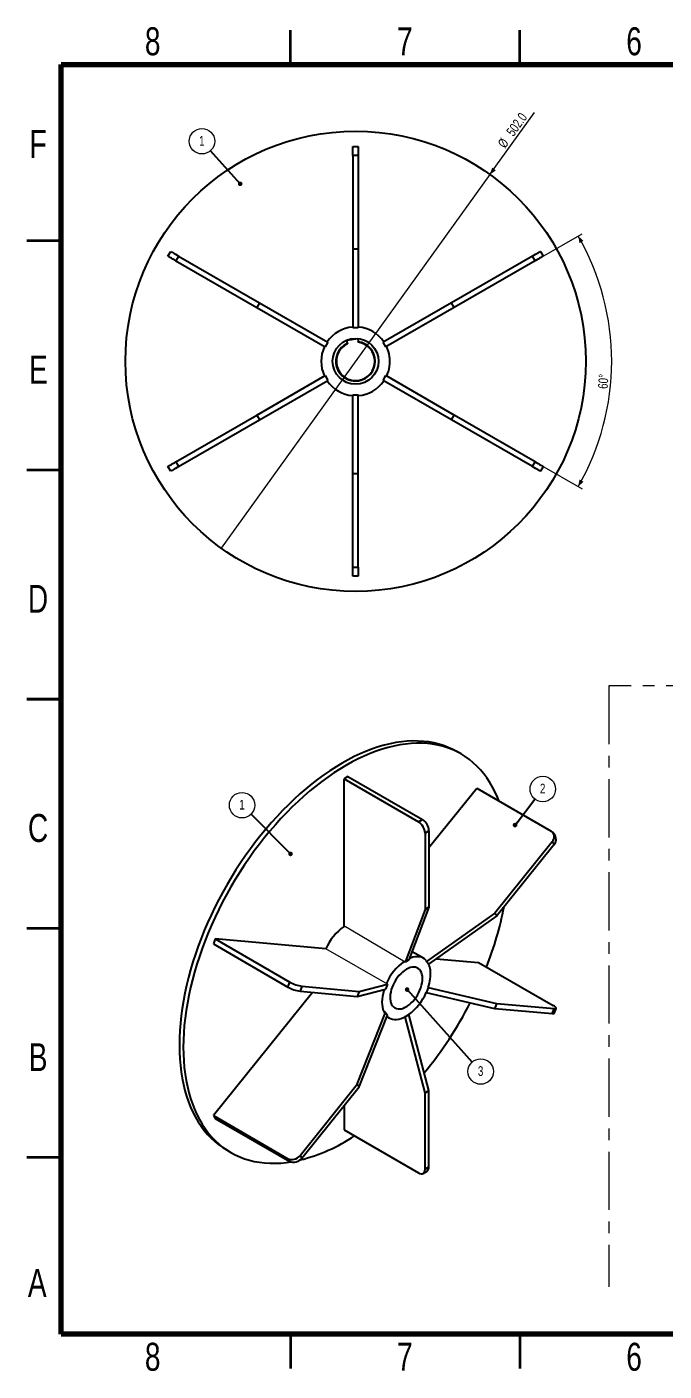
# Paper-space layout 'Sheet4' of a CAD drawing. Header units: millimetres. Extents: x 2 to 418, y 2 to 295.
# Drawn here: x 2.5 to 141.5, y 1.9 to 295.2 of the extents above; entities that cross this region are included whole.
import ezdxf

# ---------------------------------------------------------------- set-up
doc = ezdxf.new("R2010")
doc.units = ezdxf.units.MM
doc.linetypes.add('CENTERX2', pattern=[20.32, 12.7, -2.54, 2.54, -2.54])
doc.styles.add('SLDTEXTSTYLE0', font='TXT', dxfattribs={"width": 0.75})
doc.dimstyles.new('SLDDIMSTYLE1', dxfattribs={"dimtxt": 0.18, "dimasz": 1, "dimexe": 0, "dimexo": 0.0625, "dimgap": 0, "dimtad": 0, "dimtih": 1, "dimtoh": 1, "dimdec": 0, "dimrnd": 1e-09, "dimzin": 0, "dimdsep": 46, "dimtxsty": 'Standard', "dimblk1": 'DOT', "dimblk2": 'DOT', "dimsah": 1, "dimcen": 0.09, "dimadec": 0, "dimazin": 0, "dimtfac": 1, "dimtdec": 0, "dimtofl": 0, "dimtmove": 0, "dimatfit": 3, "dimldrblk": 'DOT', "dimfxl": 0, "dimfrac": 2, "dimtolj": 1, "dimtzin": 0, "dimarcsym": 0})
doc.dimstyles.new('SLDDIMSTYLE14', dxfattribs={"dimtxt": 2.116667, "dimasz": 1.5, "dimexe": 0, "dimexo": 0.0625, "dimgap": 0.529167, "dimtad": 1, "dimdec": 1, "dimlfac": 5, "dimrnd": 1e-09, "dimzin": 4, "dimdsep": 46, "dimtxsty": 'SLDTEXTSTYLE0', "dimblk1": 'NONE', "dimsah": 1, "dimcen": 0, "dimadec": 0, "dimazin": 1, "dimtfac": 1, "dimtdec": 1, "dimtmove": 0, "dimatfit": 3, "dimldrblk": 'NONE', "dimfxl": 0, "dimfrac": 2, "dimtolj": 1, "dimtzin": 12, "dimarcsym": 0})
doc.dimstyles.new('SLDDIMSTYLE22', dxfattribs={"dimtxt": 2.116667, "dimasz": 1.5, "dimexe": 0, "dimexo": 0.0625, "dimgap": 0.529167, "dimtad": 1, "dimdec": 4, "dimlfac": 5, "dimzin": 12, "dimdsep": 46, "dimtxsty": 'SLDTEXTSTYLE0', "dimsah": 1, "dimcen": 0.09, "dimazin": 3, "dimtfac": 1, "dimtofl": 0, "dimtmove": 0, "dimatfit": 3, "dimfxl": 0, "dimfrac": 2, "dimtolj": 1, "dimtzin": 12, "dimarcsym": 0})

# ---------------------------------------------------------------- blocks, each defined once
blk = doc.blocks.new('_D_112')
at = {"color": 7, "linetype": 'Continuous', "lineweight": 18}
for q in [(113.24, 276.51), (44.86, 181.5)]:
    blk.add_line((103.51, 262.99), q, dxfattribs=at)
blk.add_solid([(103.51, 262.99), (104.79, 263.91), (103.98, 264.5)], dxfattribs=at)
at = {"color": 7, "linetype": 'Continuous', "lineweight": 18, "char_height": 2.117, "attachment_point": 1, "rotation": 54.2559, "style": 'SLDTEXTSTYLE0'}
for s, insert in [('502.0', (106.92, 272.39)), ('%%c', (105.05, 269.8))]:
    blk.add_mtext(s, dxfattribs=dict(at, insert=insert))
blk = doc.blocks.new('_NONE')
blk = doc.blocks.new('_D_113')
at = {"color": 7, "linetype": 'Continuous', "lineweight": 18}
for p, q in [((114.23, 244.67), (123.61, 250.08)), ((114.23, 199.81), (123.61, 194.4))]:
    blk.add_line(p, q, dxfattribs=at)
blk.add_arc((75.38, 222.24), 54.68, 330, 30, dxfattribs=at)
for points in [[(122.74, 249.58), (123.04, 248.03), (123.91, 248.52)], [(122.74, 194.9), (123.91, 195.97), (123.04, 196.45)]]:
    blk.add_solid(points, dxfattribs=at)
at = {"color": 7, "linetype": 'Continuous', "lineweight": 18, "insert": (127.04, 216.33), "char_height": 2.117, "attachment_point": 1, "rotation": 85.8147, "style": 'SLDTEXTSTYLE0'}
blk.add_mtext('60°', dxfattribs=at)
blk = doc.blocks.new('SW_NOTE_52')
at = {"color": 0, "linetype": 'Continuous', "lineweight": 0}
blk.add_circle((-1.86, 2.07), 2.78, dxfattribs=at)
at = {"color": 0, "linetype": 'Continuous', "lineweight": 0, "insert": (-1.88, 3.23), "char_height": 2.12, "attachment_point": 2, "style": 'SLDTEXTSTYLE0'}
blk.add_mtext('1', dxfattribs=at)
blk = doc.blocks.new('_DOT')
at = {"color": 0, "linetype": 'ByBlock', "lineweight": -2}
blk.add_line((-0.5, 0), (-1, 0), dxfattribs=at)
at = {"color": 0, "linetype": 'ByBlock', "const_width": 0.5}
blk.add_lwpolyline([(-0.25, 0, 1), (0.25, 0, 1)], format="xyb", close=True, dxfattribs=at)
blk = doc.blocks.new('SW_NOTE_56')
at = {"color": 0, "linetype": 'Continuous', "lineweight": 0}
blk.add_circle((-1.96, 1.97), 2.78, dxfattribs=at)
at = {"color": 0, "linetype": 'Continuous', "lineweight": 0, "insert": (-1.98, 3.14), "char_height": 2.12, "attachment_point": 2, "style": 'SLDTEXTSTYLE0'}
blk.add_mtext('1', dxfattribs=at)
blk = doc.blocks.new('SW_NOTE_57')
at = {"color": 0, "linetype": 'Continuous', "lineweight": 0}
blk.add_circle((1.7, 2.2), 2.78, dxfattribs=at)
at = {"color": 0, "linetype": 'Continuous', "lineweight": 0, "insert": (1.67, 3.37), "char_height": 2.12, "attachment_point": 2, "style": 'SLDTEXTSTYLE0'}
blk.add_mtext('2', dxfattribs=at)
blk = doc.blocks.new('SW_NOTE_58')
at = {"color": 0, "linetype": 'Continuous', "lineweight": 0}
blk.add_circle((1.86, -2.07), 2.78, dxfattribs=at)
at = {"color": 0, "linetype": 'Continuous', "lineweight": 0, "insert": (1.84, -0.91), "char_height": 2.12, "attachment_point": 2, "style": 'SLDTEXTSTYLE0'}
blk.add_mtext('3', dxfattribs=at)

psp = doc.layouts.new('Sheet4')

# ---------------------------------------------------------------- linework, layer by layer
at = {"color": 7, "linetype": 'Continuous', "lineweight": 35}
for p, q in [((60, 287), (60, 294.5)), ((110, 287), (110, 294.5)), ((10, 248.5), (2.5, 248.5)), ((10, 198.5), (2.5, 198.5)), ((2.5, 148.5), (10, 148.5)), ((10, 148.5), (2.5, 148.5)), ((10, 98.5), (2.5, 98.5)), ((10, 48.5), (2.5, 48.5)), ((60, 10), (60, 2.5)), ((110, 10), (110, 2.5))]:
    psp.add_line(p, q, dxfattribs=at)
at = {"color": 7, "linetype": 'Continuous', "lineweight": 70}
for p, q in [((10, 10), (10, 287)), ((10, 287), (410, 287)), ((410, 10), (10, 10))]:
    psp.add_line(p, q, dxfattribs=at)
at = {"color": 7, "linetype": 'Continuous', "lineweight": 25}
for p, q in [((73.584433, 269.142189), (74.784433, 269.142189)), ((73.584433, 267.142188), (73.584433, 269.142189)), ((74.784433, 267.142188), (73.584433, 267.142188)), ((73.584433, 267.142188), (73.584433, 246.742189)), ((74.784433, 269.142189), (74.784433, 267.142188)), ((74.784433, 267.142188), (74.784433, 246.742189)), ((74.784433, 246.742189), (73.584433, 246.742189)), ((73.584433, 246.742189), (73.584433, 229.542188)), ((74.784433, 246.742189), (74.784433, 229.542188)), ((33.267842, 245.172573), (33.867843, 246.211803)), ((35.599894, 245.211804), (34.999893, 244.172573)), ((34.999893, 244.172573), (52.666811, 233.972573)), ((35.599894, 245.211804), (53.266811, 235.011804)), ((112.768973, 245.211804), (95.102056, 235.011804)), ((113.368974, 244.172573), (95.702056, 233.972573)), ((113.368974, 244.172573), (112.768973, 245.211804)), ((114.501024, 246.211803), (115.101025, 245.172573)), ((53.266811, 235.011804), (52.666811, 233.972573)), ((53.266811, 235.011804), (68.162448, 226.411804)), ((95.102056, 235.011804), (80.206419, 226.411804)), ((95.702056, 233.972573), (95.102056, 235.011804)), ((52.666811, 233.972573), (67.562448, 225.372573)), ((95.702056, 233.972573), (80.806419, 225.372573)), ((74.784433, 229.542188), (73.584433, 229.542188)), ((68.162448, 226.411804), (67.562448, 225.372573)), ((72.402862, 226.155755), (72.298601, 226.872916)), ((72.322553, 226.882598), (74.647916, 227.22066)), ((74.673634, 227.218199), (74.777895, 226.501038)), ((80.806419, 225.372573), (80.206419, 226.411804)), ((52.666811, 210.511803), (67.562448, 219.111803)), ((53.266811, 209.472573), (68.162448, 218.072573)), ((67.562448, 219.111803), (68.162448, 218.072573)), ((80.206419, 218.072573), (80.806419, 219.111803)), ((95.102056, 209.472573), (80.206419, 218.072573)), ((95.702056, 210.511803), (80.806419, 219.111803)), ((73.584433, 214.942188), (74.784433, 214.942188)), ((73.584433, 197.742188), (73.584433, 214.942188)), ((74.784433, 197.742188), (74.784433, 214.942188)), ((34.999893, 200.311804), (52.666811, 210.511803)), ((35.599894, 199.272573), (53.266811, 209.472573)), ((52.666811, 210.511803), (53.266811, 209.472573)), ((95.102056, 209.472573), (95.702056, 210.511803)), ((112.768973, 199.272573), (95.102056, 209.472573)), ((113.368974, 200.311804), (95.702056, 210.511803)), ((34.999893, 200.311804), (35.599894, 199.272573)), ((112.768973, 199.272573), (113.368974, 200.311804)), ((33.867843, 198.272574), (33.267842, 199.311803)), ((73.584433, 197.742188), (74.784433, 197.742188)), ((73.584433, 177.342188), (73.584433, 197.742188)), ((74.784433, 177.342188), (74.784433, 197.742188)), ((115.101025, 199.311803), (114.501024, 198.272574)), ((73.584433, 177.342188), (74.784433, 177.342188)), ((73.584433, 175.342187), (73.584433, 177.342188)), ((74.784433, 177.342188), (74.784433, 175.342187)), ((74.784433, 175.342187), (73.584433, 175.342187)), ((97.200501, 136.5716), (96.351973, 137.061445)), ((72.526805, 131.636635), (71.678277, 131.14679)), ((71.678277, 98.955453), (71.678277, 131.14679)), ((71.678277, 131.14679), (87.941733, 121.758097)), ((72.526805, 131.636635), (88.790261, 122.247942)), ((90.204476, 116.180298), (100.610676, 129.125512)), ((100.610676, 129.125512), (116.874132, 119.736819)), ((87.941733, 121.758097), (88.790261, 122.247942)), ((90.204474, 119.798452), (89.355946, 119.308607)), ((89.355946, 119.308607), (89.355946, 102.651175)), ((90.204474, 119.798452), (90.204474, 103.141019)), ((117.0636, 117.396841), (104.571203, 101.856417)), ((117.487865, 116.793189), (117.0636, 117.396841)), ((117.709939, 118.759627), (117.285674, 119.363278)), ((117.487865, 116.793189), (104.995467, 101.252765)), ((89.355946, 102.651175), (84.971885, 91.137537)), ((90.204474, 103.141019), (85.820413, 91.627382)), ((90.204474, 103.141019), (89.355946, 102.651175)), ((104.571203, 101.856417), (89.654336, 91.284571)), ((104.995467, 101.252765), (90.0786, 90.68092)), ((104.995467, 101.252765), (104.571203, 101.856417)), ((43.594407, 96.210721), (43.170142, 95.117224)), ((43.170142, 95.117224), (59.433598, 85.728531)), ((67.736601, 94.052045), (43.594407, 96.210721)), ((43.594407, 96.210721), (59.857863, 86.822027)), ((84.971885, 91.137537), (84.830463, 91.219178)), ((85.820413, 91.627382), (84.971885, 91.137537)), ((89.004423, 91.998719), (86.510096, 93.438663)), ((89.654336, 91.284571), (89.512914, 91.366212)), ((90.0786, 90.68092), (89.654336, 91.284571)), ((91.799384, 91.90047), (101.034941, 91.074671)), ((101.034941, 91.074671), (117.298397, 81.685978)), ((90.0786, 90.68092), (89.937178, 90.762561)), ((59.433598, 85.728531), (59.857863, 86.822027)), ((62.496821, 85.89611), (62.072556, 84.802612)), ((62.496821, 85.89611), (74.989218, 84.779101)), ((74.564954, 83.685604), (80.713698, 85.274677)), ((74.989218, 84.779101), (81.137962, 86.368174)), ((81.137962, 86.368174), (80.713698, 85.274677)), ((81.137962, 86.368174), (80.996541, 86.449815)), ((89.654336, 84.475249), (90.0786, 85.568746)), ((90.0786, 85.568746), (89.937178, 85.650387)), ((104.995467, 82.09609), (90.0786, 85.568746)), ((64.786025, 84.559987), (43.170142, 57.670034)), ((62.072556, 84.802612), (74.564954, 83.685604)), ((74.989218, 84.779101), (74.564954, 83.685604)), ((89.654336, 84.475249), (89.512914, 84.55689)), ((104.571203, 81.002593), (89.654336, 84.475249)), ((74.564954, 64.528928), (80.713698, 80.162503)), ((74.989218, 63.925276), (81.137962, 79.558852)), ((80.713698, 80.162503), (80.572277, 80.244144)), ((80.713698, 80.162503), (81.137962, 79.558852)), ((81.029315, 79.282611), (81.505032, 79.007986)), ((84.971885, 79.216041), (84.830463, 79.297682)), ((84.971885, 79.216041), (85.820413, 79.705886)), ((89.355946, 62.640674), (84.971885, 79.216041)), ((85.820413, 79.705886), (85.678991, 79.787527)), ((90.204474, 63.130519), (85.820413, 79.705886)), ((104.571203, 81.002593), (104.995467, 82.09609)), ((117.0636, 79.885584), (104.571203, 81.002593)), ((117.487865, 80.979081), (104.995467, 82.09609)), ((117.0636, 79.885584), (117.487865, 80.979081)), ((117.513964, 79.978557), (117.938229, 81.072055)), ((62.072556, 48.988504), (74.564954, 64.528928)), ((74.564954, 64.528928), (74.989218, 63.925276)), ((62.496821, 48.384853), (74.989218, 63.925276)), ((89.355946, 62.640674), (90.204474, 63.130519)), ((89.355946, 45.983242), (89.355946, 62.640674)), ((90.204474, 46.473087), (90.204474, 63.130519)), ((71.678277, 59.806496), (71.678277, 54.55526)), ((43.170142, 57.670034), (59.433598, 48.281341)), ((43.170142, 57.670034), (43.594407, 57.066384)), ((43.594407, 57.066384), (59.857863, 47.67769)), ((71.678277, 54.55526), (87.941733, 45.166567)), ((46.156054, 50.110141), (47.004582, 49.620296)), ((59.857863, 47.67769), (59.433598, 48.281341)), ((62.072556, 48.988504), (62.496821, 48.384853)), ((88.941651, 45.067552), (89.790179, 45.557397)), ((89.355946, 45.983242), (90.204474, 46.473087))]:
    psp.add_line(p, q, dxfattribs=at)
at = {"color": 7, "linetype": 'CENTERX2', "lineweight": 18}
for p, q in [((215.600826, 151.404555), (129.45701, 151.404555)), ((129.45701, 151.404555), (129.45701, 20.29924))]:
    psp.add_line(p, q, dxfattribs=at)
at = {"color": 7, "linetype": 'Continuous', "lineweight": 18}
for p, q in [((84.971885, 91.137537), (71.60414, 99.105992)), ((81.137962, 86.368174), (67.702465, 94.044142))]:
    psp.add_line(p, q, dxfattribs=at)
at = {"color": 7, "linetype": 'Continuous', "lineweight": 25, "flags": 128}
for points in [[(34.999893, 244.172573), (34.661985, 244.367663), (34.337065, 244.555257), (34.037618, 244.728143), (33.775149, 244.879679), (33.559746, 245.004043), (33.399687, 245.096452), (33.301122, 245.153358), (33.267842, 245.172573)], [(33.867843, 246.211803), (33.901123, 246.192589), (33.999685, 246.135683), (34.159745, 246.043274), (34.375147, 245.91891), (34.637616, 245.767374), (34.937067, 245.594486), (35.261986, 245.406894), (35.599894, 245.211804)], [(112.768973, 245.211804), (113.10688, 245.406894), (113.4318, 245.594486), (113.731251, 245.767374), (113.99372, 245.91891), (114.209122, 246.043274), (114.369182, 246.135683), (114.467744, 246.192589), (114.501024, 246.211803)], [(115.101025, 245.172573), (115.067745, 245.153358), (114.96918, 245.096452), (114.809121, 245.004043), (114.593718, 244.879679), (114.331249, 244.728143), (114.031801, 244.555257), (113.706882, 244.367663), (113.368974, 244.172573)], [(33.267842, 199.311803), (33.301122, 199.331018), (33.399687, 199.387924), (33.559746, 199.480334), (33.775149, 199.604697), (34.037618, 199.756233), (34.337065, 199.929119), (34.661985, 200.116713), (34.999893, 200.311804)], [(113.368974, 200.311804), (113.706882, 200.116713), (114.031801, 199.929119), (114.331249, 199.756233), (114.593718, 199.604697), (114.809121, 199.480334), (114.96918, 199.387924), (115.067745, 199.331018), (115.101025, 199.311803)], [(35.599894, 199.272573), (35.261986, 199.077482), (34.937067, 198.88989), (34.637616, 198.717002), (34.375147, 198.565467), (34.159745, 198.441103), (33.999685, 198.348693), (33.901123, 198.291787), (33.867843, 198.272574)], [(114.501024, 198.272574), (114.467744, 198.291787), (114.369182, 198.348693), (114.209122, 198.441103), (113.99372, 198.565467), (113.731251, 198.717002), (113.4318, 198.88989), (113.10688, 199.077482), (112.768973, 199.272573)], [(96.351973, 137.061445), (95.397943, 137.571839), (94.408103, 138.02189), (93.385882, 138.409792), (92.332706, 138.735006), (91.25005, 138.997074), (90.139428, 139.19563), (89.002392, 139.330397), (87.840536, 139.401187), (86.65548, 139.407898), (85.448884, 139.350523), (84.222436, 139.229144), (82.97785, 139.043926), (81.716867, 138.795133), (80.441251, 138.483108), (79.152786, 138.108291), (77.853273, 137.671207), (76.544531, 137.172465), (75.228389, 136.612761), (73.906689, 135.99288), (72.581279, 135.313692), (71.254013, 134.576139), (69.926747, 133.781263), (68.601337, 132.930165), (67.279637, 132.024044), (65.963496, 131.064163), (64.654753, 130.051864), (63.355241, 128.988562), (62.066776, 127.875749), (60.791159, 126.714979), (59.530176, 125.507871), (58.28559, 124.256121), (57.059142, 122.961474), (55.852546, 121.625743), (54.667491, 120.250796), (53.505634, 118.838554), (52.368598, 117.390994), (51.257976, 115.910141), (50.175321, 114.398065), (49.122145, 112.856881), (48.099923, 111.288747), (47.110084, 109.695851), (46.154014, 108.080424), (45.233046, 106.444727), (44.348472, 104.791043), (43.501529, 103.12169), (42.693399, 101.438998), (41.925214, 99.745323), (41.198048, 98.043033), (40.512917, 96.334509), (39.870781, 94.622142), (39.272538, 92.908325), (38.719023, 91.195456), (38.21101, 89.485929), (37.749214, 87.782138), (37.334274, 86.086462), (36.966776, 84.401275), (36.647232, 82.728934), (36.376086, 81.071776), (36.153722, 79.43212), (35.98045, 77.812261), (35.85651, 76.214462), (35.782075, 74.640957), (35.757255, 73.09395), (35.782075, 71.5756), (35.85651, 70.088037), (35.98045, 68.633335), (36.153722, 67.213531), (36.376086, 65.830612), (36.647232, 64.486512), (36.966776, 63.18311), (37.334274, 61.922226), (37.749214, 60.705629), (38.21101, 59.535017), (38.719023, 58.41203), (39.272538, 57.338235), (39.870781, 56.315134), (40.512917, 55.344163), (41.198048, 54.426673), (41.925214, 53.563952), (42.693399, 52.757205), (43.501529, 52.00756), (44.348472, 51.316066), (45.233046, 50.683689), (46.154014, 50.111319), (46.156054, 50.110141)], [(105.480603, 126.314164), (105.145544, 127.146724), (104.637531, 128.269711), (104.084017, 129.343506), (103.485774, 130.366606), (102.843637, 131.337578), (102.158506, 132.255067), (101.43134, 133.117789), (100.663155, 133.924535), (99.855025, 134.674181), (99.008082, 135.365674), (98.123508, 135.998051), (97.202541, 136.570422), (96.246471, 137.081994), (95.256631, 137.532045), (94.23441, 137.919948), (93.181234, 138.245161), (92.098578, 138.507229), (90.987956, 138.705785), (89.850921, 138.840552), (88.689064, 138.911342), (87.504008, 138.918053), (86.297412, 138.860678), (85.070964, 138.739299), (83.826378, 138.554081), (82.565395, 138.305288), (81.289779, 137.993263), (80.001314, 137.618446), (78.701801, 137.181362), (77.393059, 136.68262), (76.076917, 136.122916), (74.755218, 135.503035), (73.429808, 134.823847), (72.102541, 134.086295), (70.775275, 133.291418), (69.449865, 132.44032), (68.128165, 131.534199), (66.812024, 130.574318), (65.503282, 129.562019), (64.203769, 128.498718), (62.915304, 127.385904), (61.639687, 126.225134), (60.378704, 125.018027), (59.134118, 123.766277), (57.90767, 122.471629), (56.701074, 121.135898), (55.516019, 119.760951), (54.354162, 118.348709), (53.217126, 116.901149), (52.106504, 115.420296), (51.023849, 113.90822), (49.970673, 112.367036), (48.948451, 110.798902), (47.958612, 109.206006), (47.002542, 107.590579), (46.081574, 105.954882), (45.197001, 104.301198), (44.350057, 102.631845), (43.541927, 100.949153), (42.773742, 99.255478), (42.046576, 97.553189), (41.361446, 95.844664), (40.719309, 94.132297), (40.121066, 92.418481), (39.567551, 90.705611), (39.059539, 88.996085), (38.597742, 87.292293), (38.182802, 85.596617), (37.815305, 83.91143), (37.49576, 82.239089), (37.224614, 80.581931), (37.00225, 78.942275), (36.828978, 77.322416), (36.705039, 75.724617), (36.630603, 74.151112), (36.605783, 72.604105), (36.630603, 71.085756), (36.705039, 69.598192), (36.828978, 68.14349), (37.00225, 66.723687), (37.224614, 65.340768), (37.49576, 63.996667), (37.815305, 62.693265), (38.182802, 61.432381), (38.597742, 60.215784), (39.059539, 59.045172), (39.567551, 57.922185), (40.121066, 56.84839), (40.719309, 55.82529), (41.361446, 54.854318), (42.046576, 53.936829), (42.773742, 53.074107), (43.541927, 52.26736), (44.350057, 51.517715), (45.197001, 50.826221), (46.081574, 50.193845), (47.002542, 49.621474), (47.958612, 49.109902), (48.948451, 48.659851), (49.970673, 48.271948), (51.023849, 47.946735), (52.106504, 47.684667), (53.217126, 47.486111), (54.354162, 47.351344), (55.516019, 47.280554), (56.701074, 47.273843), (57.90767, 47.331218), (59.134118, 47.452597), (60.054233, 47.583652)], [(117.0636, 117.396841), (117.275362, 117.709763), (117.42464, 118.04203), (117.505695, 118.380882), (117.515414, 118.713289), (117.45342, 119.026481), (117.322101, 119.30842), (117.126499, 119.548272), (116.874132, 119.736819)], [(89.620668, 91.500257), (89.547143, 91.577831), (89.226511, 91.854337), (88.868796, 92.071546), (88.477337, 92.227429), (88.055789, 92.320531), (87.608089, 92.349983), (87.138415, 92.315511), (86.651155, 92.217434), (86.150856, 92.05667), (85.95373, 91.977505)], [(88.753481, 88.11051), (88.668764, 88.535332), (88.536121, 88.917592), (88.357415, 89.251924), (88.135153, 89.533633), (87.872457, 89.758767), (87.573014, 89.924163), (87.241027, 90.027501), (86.881157, 90.06733), (86.498455, 90.043091), (86.098294, 89.955124), (85.686292, 89.804664), (85.268231, 89.593822), (84.84998, 89.325559), (84.437411, 89.003641), (84.036316, 88.632587), (83.652324, 88.217605), (83.290827, 87.764521), (82.956898, 87.279695), (82.655226, 86.769933), (82.390046, 86.242392), (82.165079, 85.704475), (81.983484, 85.163735), (81.84781, 84.627763), (81.759962, 84.104082), (81.721172, 83.600044), (81.731986, 83.122724), (81.792252, 82.678823), (81.901123, 82.274572), (82.057071, 81.915646), (82.257907, 81.607084), (82.500813, 81.353216), (82.782377, 81.157608), (83.098647, 81.023004), (83.445185, 80.951295), (83.817124, 80.943486), (84.209244, 80.999688), (84.61604, 81.119112), (85.031802, 81.30008), (85.450693, 81.540053), (85.866834, 81.835663), (86.274382, 82.182759), (86.667616, 82.576468), (87.041016, 83.011265), (87.389341, 83.481045), (87.707701, 83.979214), (87.991625, 84.498778), (88.237131, 85.032445), (88.440769, 85.572722), (88.599683, 86.112025), (88.71164, 86.642783), (88.775071, 87.157547), (88.789083, 87.649089), (88.753481, 88.11051)], [(80.409504, 85.196062), (80.344201, 84.981475), (80.173814, 84.325034), (80.050867, 83.679594), (79.976506, 83.051182), (79.951427, 82.445666), (79.975864, 81.868698), (80.049588, 81.325667), (80.171911, 80.821641), (80.34169, 80.361327), (80.464523, 80.110099)], [(81.052515, 79.341597), (81.117796, 79.283357), (81.457367, 79.036211), (81.832392, 78.849447), (82.239371, 78.724809), (82.674503, 78.66346), (83.133726, 78.665973), (83.612752, 78.732326), (84.107109, 78.861897), (84.612181, 79.053478), (84.830463, 79.154002)], [(117.513964, 79.978557), (117.505695, 79.962333), (117.42464, 79.905821), (117.275362, 79.879907), (117.0636, 79.885584)], [(117.487865, 80.979081), (117.699627, 80.973404), (117.848905, 80.999317), (117.929958, 81.05583), (117.939677, 81.140765), (117.877683, 81.250862), (117.746364, 81.381888), (117.550764, 81.528809), (117.298397, 81.685978)], [(59.433598, 48.281341), (59.73303, 48.151342), (60.068022, 48.084891), (60.4257, 48.084538), (60.792318, 48.150298), (61.153786, 48.279643), (61.496217, 48.467603), (61.806445, 48.706957), (62.072556, 48.988504)], [(62.496821, 48.384853), (62.23071, 48.103306), (61.920482, 47.863953), (61.578049, 47.675991), (61.216581, 47.546645), (60.849962, 47.480885), (60.492285, 47.481238), (60.157295, 47.547691), (59.857863, 47.67769)], [(87.941733, 45.166567), (88.217633, 45.038673), (88.482929, 44.978453), (88.727427, 44.98822), (88.941733, 45.067599), (89.117608, 45.21354), (89.248297, 45.420434), (89.328772, 45.68033), (89.355946, 45.983242)]]:
    psp.add_lwpolyline(points, dxfattribs=at)
at = {"color": 7, "linetype": 'Continuous', "lineweight": 25}
for radius in [50.2, 5]:
    psp.add_circle((74.184433, 222.242188), radius, dxfattribs=at)
for centre, radius, start, end in [((74.184433, 222.242188), 7.5, 94.58856574, 145.41143426), ((74.184433, 222.242188), 7.5, 34.58856574, 85.41143426), ((74.184433, 222.242188), 4.3, 114.47642794, 82.06704118), ((74.184433, 222.242188), 4.2, 114.87328416, 81.67018496), ((74.184433, 222.242188), 7.5, 154.58856574, 205.41143426), ((74.184433, 222.242188), 7.5, 8.27173456, 25.41143426), ((74.184433, 222.242188), 7.5, 334.58856574, 8.27173456), ((74.184433, 222.242188), 7.5, 214.58856574, 265.41143426), ((74.184433, 222.242188), 7.5, 274.58856574, 325.41143426), ((86.285512, 119.168885), 3.073611, 2.60547894, 57.39449655), ((87.13404, 119.65873), 3.073611, 2.60547894, 57.39449655), ((116.27862, 117.92551), 1.65663, 316.88157079, 30.23196549), ((34.116368, 117.240719), 73.802591, 338.4138204, 349.04610646), ((78.492137, 89.442041), 11.701868, 125.61164787, 156.79921236), ((91.567818, 81.910945), 11.607351, 125.4813984, 156.92946183), ((81.99666, 88.53193), 8.551818, 340.24020716, 5.9208543), ((86.073148, 88.867354), 4.463322, 7.03612867, 24.524991), ((63.237365, 92.346033), 7.632822, 240.10953591, 261.22206754), ((63.661598, 93.43945), 7.632738, 240.10944269, 261.22220781), ((78.817771, 89.183893), 11.755326, 306.39658549, 336.54775139), ((23.061107, 121.401729), 85.610229, 320.55976513, 332.78827379), ((52.327715, 86.141916), 39.381316, 284.3658659, 303.32496718), ((89.25307, 46.351974), 0.959082, 304.05747906, 7.25467975)]:
    psp.add_arc(centre, radius, start, end, dxfattribs=at)
for points, knots in [([(72.402862, 226.155755), (72.404602, 226.143786), (72.408084, 226.119842), (72.412699, 226.088092), (72.416082, 226.064823), (72.41767, 226.053901), (72.417811, 226.052932), (72.41786, 226.052597)], [0, 0, 0, 0, 0.22621711962, 0.45257468594, 0.6745145361, 0.88753393366, 1, 1, 1, 1]), ([(74.792892, 226.39788), (74.792736, 226.398956), (74.792423, 226.401108), (74.789997, 226.417797), (74.786399, 226.442541), (74.782155, 226.471738), (74.779197, 226.492079), (74.777895, 226.501038)], [0, 0, 0, 0, 0.2037596255, 0.4073827849, 0.614746044, 0.8303058039, 1, 1, 1, 1])]:
    psp.add_open_spline(points, degree=3, knots=knots, dxfattribs=at)

# ---------------------------------------------------------------- block references
at = {"color": 7, "linetype": 'Continuous', "lineweight": 0}
for name, p in [('SW_NOTE_52', (42.548856, 268.183143)), ('SW_NOTE_57', (113.324917, 126.723082)), ('SW_NOTE_56', (51.396529, 123.42846)), ('SW_NOTE_58', (99.6227, 69.361921))]:
    psp.add_blockref(name, p, dxfattribs=at)

# ---------------------------------------------------------------- texts
at = {"color": 7, "linetype": 'Continuous', "lineweight": 0, "char_height": 6.096, "attachment_point": 2, "style": 'SLDTEXTSTYLE0'}
for s, insert in [('8', (29.938617, 295.11369)), ('7', (84.938617, 295.11369)), ('6', (134.938617, 295.11369)), ('F', (4.9365, 272.72569)), ('E', (5.010583, 223.47569)), ('D', (4.93015, 173.47569)), ('C', (4.9365, 123.47569)), ('B', (4.953433, 73.47569)), ('A', (4.756583, 24.22569)), ('8', (29.938617, 8.11369)), ('7', (84.938617, 8.11369)), ('6', (134.938617, 8.11369))]:
    psp.add_mtext(s, dxfattribs=dict(at, insert=insert))

# ---------------------------------------------------------------- dimensions: what is measured, and where the dimension line sits
at = {"color": 7, "linetype": 'Continuous', "lineweight": 18}
dim = psp.add_diameter_dim_2p(p1=(44.859277, 181.498168), p2=(103.509589, 262.986209), dimstyle='SLDDIMSTYLE14', dxfattribs=at)
dim.commit()
dim.dimension.update_dxf_attribs({"geometry": '_D_112', "text_midpoint": (110.26979, 272.378747), "dimtype": 163})
dim = psp.add_angular_dim_2l(base=(130.065593, 222.242188), line1=((113.368974, 244.172573), (95.702056, 233.972573)), line2=((113.368974, 200.311804), (95.702056, 210.511804)), dimstyle='SLDDIMSTYLE22', dxfattribs=at)
dim.commit()
dim.dimension.update_dxf_attribs({"geometry": '_D_113', "text_midpoint": (129.919768, 218.251391), "dimtype": 162})

# ---------------------------------------------------------------- leaders
at = {"color": 7, "linetype": 'Continuous', "lineweight": 0}
for points in [[(49.031875, 260.957374), (42.548856, 268.183143)], [(108.96694, 121.058431), (113.324917, 126.723082)], [(59.997296, 114.772181), (51.396529, 123.42846)], [(85.431886, 85.170598), (99.6227, 69.361921)]]:
    psp.add_leader(points, dimstyle='SLDDIMSTYLE1', dxfattribs=at)

doc.saveas('drawing.dxf')
